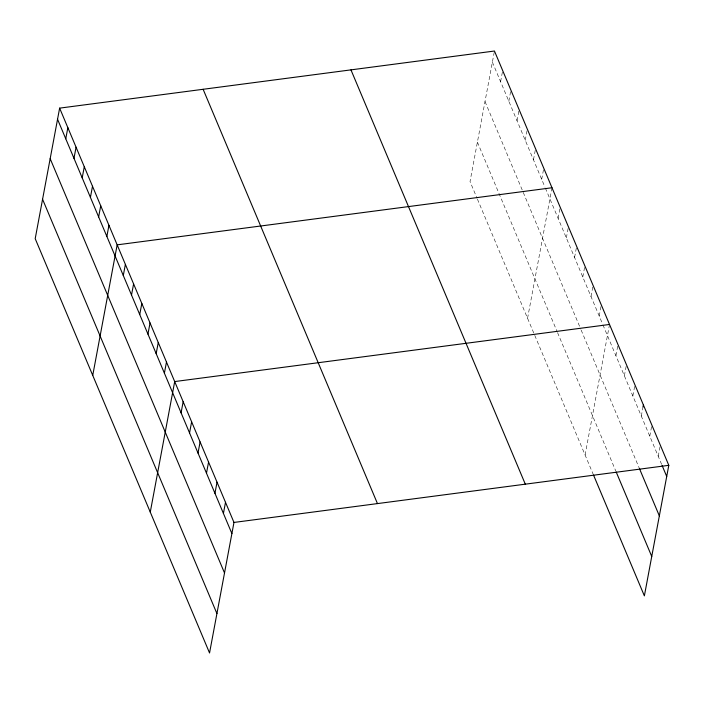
<?xml version="1.0" encoding="UTF-8"?>
<svg xmlns="http://www.w3.org/2000/svg" width="704" height="704" viewBox="0 0 704 704"><rect width="100%" height="100%" fill="white"/><g stroke="black" fill="none" stroke-linecap="round" stroke-linejoin="round"><path stroke-width="0.53" stroke-dasharray="3.52 2.64" d="M494.27 52.034L470.026 181.562L477.013 198.167M500.597 81.682L502.674 70.558M508.816 101.218L510.708 91.098M517.035 120.745L518.927 110.634M525.254 140.281L527.146 130.161M533.474 159.808L535.366 149.697M541.693 179.344L543.77 168.212M527.56 318.287L551.804 188.751M558.131 218.407L560.023 208.287M566.35 237.934L568.242 227.814M574.57 257.47L576.462 247.35M582.789 276.998L584.681 266.878M590.999 296.534L593.085 285.402M599.218 316.061L601.304 304.929M585.094 455.004L609.338 325.477M615.912 355.714L617.804 345.602M624.378 375.839L626.27 365.719M632.843 395.965L634.929 384.833M641.318 416.082L643.016 406.982M649.783 436.207L651.675 426.096M658.249 456.333L660.334 445.201M492.378 62.154L544.975 187.15M545.389 188.126L602.51 323.875M602.923 324.852L661.637 464.385M485.003 101.561L580.756 329.102M581.161 330.079L639.443 468.574M477.4 142.155L557.128 331.61M557.542 332.587L615.754 470.941M477.426 199.144L593.56 475.13"/><path stroke-width="1.06" d="M59.629 108.134L35.2 238.674L209.546 652.978L233.974 522.438L59.629 108.134L494.454 51.022L668.8 465.326L644.371 595.866L593.56 475.13M65.762 138.794L67.848 127.662M73.982 158.321L76.067 147.198M82.201 177.857L84.286 166.725M90.42 197.384L92.506 186.261M98.639 216.92L100.725 205.788M106.858 236.447L108.944 225.324M92.734 375.39L117.163 244.851L551.989 187.748M123.297 275.51L125.382 264.387M131.516 295.046L133.602 283.914M139.735 314.574L141.821 303.45M147.954 334.11L150.04 322.978M156.174 353.637L158.259 342.514M164.393 373.173L166.478 362.041M150.269 512.116L174.698 381.568L609.523 324.465M181.078 412.826L183.163 401.694M189.552 432.951L191.629 421.819M198.018 453.068L200.103 441.945M206.483 473.194L208.569 462.062M214.949 493.319L217.034 482.187M223.423 513.445L225.5 502.313M643.016 406.982L643.394 404.958M233.974 522.438L668.8 465.326M662.059 465.388L666.714 476.458M639.443 468.574L659.34 515.865M616.176 471.944L651.746 556.459M350.962 69.872L525.307 484.176M203.122 89.285L377.467 503.589M57.543 119.258L231.889 533.562M50.169 158.664L224.514 572.968M42.574 199.267L216.92 613.571"/></g></svg>
